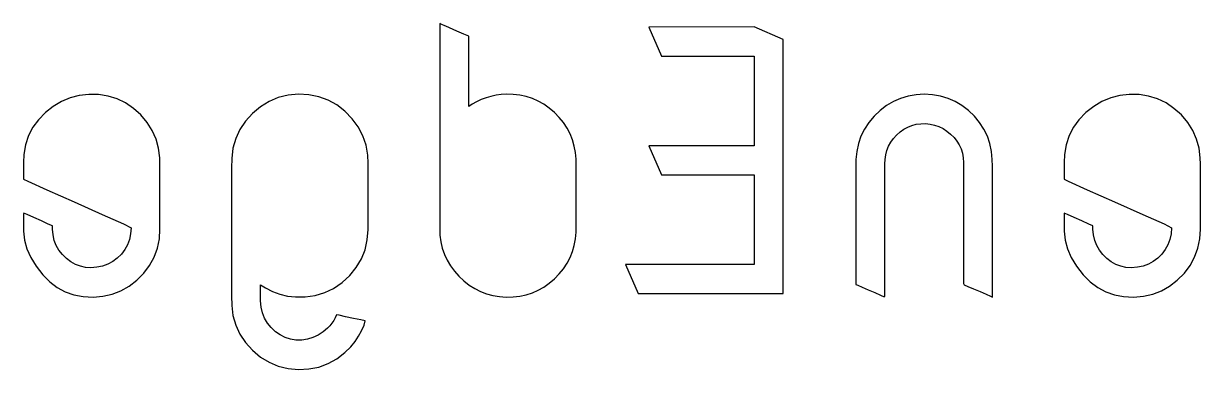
# Model space of a CAD drawing. Header units: metres. Extents: x 234 to 500, y 1534 to 1859.
# Drawn here: x 322.35 to 362.85, y 1677.17 to 1689.07 of the extents above; entities that cross this region are included whole.
import ezdxf

# ---------------------------------------------------------------- set-up
doc = ezdxf.new("R2010")
doc.units = ezdxf.units.M

msp = doc.modelspace()

# ---------------------------------------------------------------- linework, layer by layer
at = {"layer": 'GROUP0'}
for p, q in [((336.669, 1689.065, 0), (336.669, 1688.768, 0)), ((336.711, 1689.047, 0), (336.669, 1689.065, 0)), ((336.822, 1688.998, 0), (336.711, 1689.047, 0)), ((336.978, 1688.93, 0), (336.822, 1688.998, 0)), ((337.159, 1688.851, 0), (336.978, 1688.93, 0)), ((347.491, 1688.947, 0), (343.868, 1688.941, 0)), ((343.868, 1688.941, 0), (344.303, 1687.945, 0)), ((348.487, 1688.511, 0), (347.491, 1688.947, 0)), ((336.669, 1688.768, 0), (336.669, 1687.983, 0)), ((337.34, 1688.772, 0), (337.159, 1688.851, 0)), ((337.5, 1688.702, 0), (337.34, 1688.772, 0)), ((337.616, 1688.651, 0), (337.5, 1688.702, 0)), ((337.665, 1688.63, 0), (337.616, 1688.651, 0)), ((337.666, 1688.545, 0), (337.665, 1688.63, 0)), ((337.666, 1688.288, 0), (337.666, 1688.545, 0)), ((348.487, 1679.78, 0), (348.487, 1688.511, 0)), ((337.666, 1687.915, 0), (337.666, 1688.288, 0)), ((336.669, 1687.983, 0), (336.669, 1686.87, 0)), ((337.666, 1687.479, 0), (337.666, 1687.915, 0)), ((344.303, 1687.945, 0), (347.491, 1687.945, 0)), ((347.491, 1687.945, 0), (347.491, 1684.856, 0)), ((337.666, 1687.036, 0), (337.666, 1687.479, 0)), ((336.669, 1686.87, 0), (336.669, 1685.59, 0)), ((337.666, 1686.64, 0), (337.666, 1687.036, 0)), ((323.952, 1686.51, 0), (323.654, 1686.384, 0)), ((324.264, 1686.591, 0), (323.952, 1686.51, 0)), ((324.589, 1686.629, 0), (324.264, 1686.591, 0)), ((324.929, 1686.621, 0), (324.589, 1686.629, 0)), ((325.257, 1686.569, 0), (324.929, 1686.621, 0)), ((325.567, 1686.473, 0), (325.257, 1686.569, 0)), ((325.858, 1686.333, 0), (325.567, 1686.473, 0)), ((331.112, 1686.516, 0), (330.797, 1686.384, 0)), ((331.448, 1686.598, 0), (331.112, 1686.516, 0)), ((331.804, 1686.63, 0), (331.448, 1686.598, 0)), ((332.165, 1686.613, 0), (331.804, 1686.63, 0)), ((332.507, 1686.547, 0), (332.165, 1686.613, 0)), ((332.827, 1686.431, 0), (332.507, 1686.547, 0)), ((337.666, 1686.346, 0), (337.666, 1686.64, 0)), ((338.099, 1686.45, 0), (337.94, 1686.375, 0)), ((338.262, 1686.512, 0), (338.099, 1686.45, 0)), ((338.432, 1686.561, 0), (338.262, 1686.512, 0)), ((338.606, 1686.597, 0), (338.432, 1686.561, 0)), ((338.786, 1686.62, 0), (338.606, 1686.597, 0)), ((338.971, 1686.63, 0), (338.786, 1686.62, 0)), ((339.195, 1686.625, 0), (338.971, 1686.63, 0)), ((339.424, 1686.6, 0), (339.195, 1686.625, 0)), ((339.645, 1686.553, 0), (339.424, 1686.6, 0)), ((339.857, 1686.486, 0), (339.645, 1686.553, 0)), ((340.06, 1686.397, 0), (339.857, 1686.486, 0)), ((352.527, 1686.492, 0), (352.28, 1686.384, 0)), ((352.787, 1686.569, 0), (352.527, 1686.492, 0)), ((353.06, 1686.616, 0), (352.787, 1686.569, 0)), ((353.345, 1686.631, 0), (353.06, 1686.616, 0)), ((353.63, 1686.616, 0), (353.345, 1686.631, 0)), ((353.902, 1686.569, 0), (353.63, 1686.616, 0)), ((354.162, 1686.492, 0), (353.902, 1686.569, 0)), ((354.408, 1686.384, 0), (354.162, 1686.492, 0)), ((359.758, 1686.51, 0), (359.459, 1686.384, 0)), ((360.069, 1686.592, 0), (359.758, 1686.51, 0)), ((360.394, 1686.629, 0), (360.069, 1686.592, 0)), ((360.735, 1686.621, 0), (360.394, 1686.629, 0)), ((361.063, 1686.569, 0), (360.735, 1686.621, 0)), ((361.373, 1686.473, 0), (361.063, 1686.569, 0)), ((361.664, 1686.333, 0), (361.373, 1686.473, 0)), ((323.369, 1686.214, 0), (323.097, 1686, 0)), ((323.654, 1686.384, 0), (323.369, 1686.214, 0)), ((326.13, 1686.148, 0), (325.858, 1686.333, 0)), ((326.384, 1685.919, 0), (326.13, 1686.148, 0)), ((330.502, 1686.204, 0), (330.226, 1685.973, 0)), ((330.797, 1686.384, 0), (330.502, 1686.204, 0)), ((333.127, 1686.266, 0), (332.827, 1686.431, 0)), ((333.407, 1686.051, 0), (333.127, 1686.266, 0)), ((333.661, 1685.792, 0), (333.407, 1686.051, 0)), ((337.666, 1686.21, 0), (337.666, 1686.346, 0)), ((337.787, 1686.288, 0), (337.666, 1686.21, 0)), ((337.94, 1686.375, 0), (337.787, 1686.288, 0)), ((340.254, 1686.288, 0), (340.06, 1686.397, 0)), ((340.44, 1686.157, 0), (340.254, 1686.288, 0)), ((340.617, 1686.006, 0), (340.44, 1686.157, 0)), ((351.823, 1686.076, 0), (351.615, 1685.877, 0)), ((352.045, 1686.246, 0), (351.823, 1686.076, 0)), ((352.28, 1686.384, 0), (352.045, 1686.246, 0)), ((354.641, 1686.246, 0), (354.408, 1686.384, 0)), ((354.862, 1686.076, 0), (354.641, 1686.246, 0)), ((355.069, 1685.877, 0), (354.862, 1686.076, 0)), ((359.174, 1686.214, 0), (358.903, 1686, 0)), ((359.459, 1686.384, 0), (359.174, 1686.214, 0)), ((361.936, 1686.148, 0), (361.664, 1686.333, 0)), ((362.19, 1685.919, 0), (361.936, 1686.148, 0)), ((322.858, 1685.758, 0), (322.667, 1685.495, 0)), ((323.097, 1686, 0), (322.858, 1685.758, 0)), ((326.603, 1685.66, 0), (326.384, 1685.919, 0)), ((326.778, 1685.383, 0), (326.603, 1685.66, 0)), ((329.984, 1685.705, 0), (329.791, 1685.415, 0)), ((330.226, 1685.973, 0), (329.984, 1685.705, 0)), ((333.867, 1685.509, 0), (333.661, 1685.792, 0)), ((340.783, 1685.836, 0), (340.617, 1686.006, 0)), ((340.928, 1685.657, 0), (340.783, 1685.836, 0)), ((341.053, 1685.469, 0), (340.928, 1685.657, 0)), ((351.433, 1685.66, 0), (351.283, 1685.431, 0)), ((351.615, 1685.877, 0), (351.433, 1685.66, 0)), ((355.248, 1685.66, 0), (355.069, 1685.877, 0)), ((355.397, 1685.431, 0), (355.248, 1685.66, 0)), ((358.664, 1685.758, 0), (358.473, 1685.495, 0)), ((358.903, 1686, 0), (358.664, 1685.758, 0)), ((362.409, 1685.66, 0), (362.19, 1685.919, 0)), ((362.584, 1685.383, 0), (362.409, 1685.66, 0)), ((322.667, 1685.495, 0), (322.52, 1685.208, 0)), ((326.909, 1685.088, 0), (326.778, 1685.383, 0)), ((329.791, 1685.415, 0), (329.647, 1685.105, 0)), ((334.025, 1685.205, 0), (333.867, 1685.509, 0)), ((336.669, 1685.59, 0), (336.669, 1684.303, 0)), ((341.156, 1685.272, 0), (341.053, 1685.469, 0)), ((341.239, 1685.066, 0), (341.156, 1685.272, 0)), ((351.283, 1685.431, 0), (351.164, 1685.189, 0)), ((352.386, 1685.229, 0), (352.509, 1685.338, 0)), ((352.509, 1685.338, 0), (352.638, 1685.429, 0)), ((352.638, 1685.429, 0), (352.774, 1685.503, 0)), ((352.774, 1685.503, 0), (352.916, 1685.559, 0)), ((352.916, 1685.559, 0), (353.064, 1685.598, 0)), ((353.064, 1685.598, 0), (353.22, 1685.618, 0)), ((353.22, 1685.618, 0), (353.382, 1685.621, 0)), ((353.382, 1685.621, 0), (353.544, 1685.606, 0)), ((353.544, 1685.606, 0), (353.7, 1685.573, 0)), ((353.7, 1685.573, 0), (353.848, 1685.522, 0)), ((353.848, 1685.522, 0), (353.989, 1685.453, 0)), ((353.989, 1685.453, 0), (354.123, 1685.367, 0)), ((354.123, 1685.367, 0), (354.251, 1685.262, 0)), ((354.251, 1685.262, 0), (354.367, 1685.145, 0)), ((355.515, 1685.189, 0), (355.397, 1685.431, 0)), ((358.473, 1685.495, 0), (358.326, 1685.208, 0)), ((362.715, 1685.088, 0), (362.584, 1685.383, 0)), ((322.418, 1684.898, 0), (322.361, 1684.565, 0)), ((322.52, 1685.208, 0), (322.418, 1684.898, 0)), ((326.996, 1684.775, 0), (326.909, 1685.088, 0)), ((329.647, 1685.105, 0), (329.554, 1684.775, 0)), ((334.133, 1684.881, 0), (334.025, 1685.205, 0)), ((334.191, 1684.537, 0), (334.133, 1684.881, 0)), ((341.301, 1684.852, 0), (341.239, 1685.066, 0)), ((341.342, 1684.629, 0), (341.301, 1684.852, 0)), ((343.868, 1684.856, 0), (344.303, 1683.86, 0)), ((347.491, 1684.856, 0), (343.868, 1684.856, 0)), ((351.076, 1684.934, 0), (351.019, 1684.666, 0)), ((351.164, 1685.189, 0), (351.076, 1684.934, 0)), ((352.057, 1684.701, 0), (352.114, 1684.847, 0)), ((352.114, 1684.847, 0), (352.188, 1684.983, 0)), ((352.188, 1684.983, 0), (352.279, 1685.11, 0)), ((352.279, 1685.11, 0), (352.386, 1685.229, 0)), ((354.367, 1685.145, 0), (354.466, 1685.02, 0)), ((354.466, 1685.02, 0), (354.546, 1684.889, 0)), ((354.546, 1684.889, 0), (354.609, 1684.75, 0)), ((355.602, 1684.934, 0), (355.515, 1685.189, 0)), ((355.659, 1684.666, 0), (355.602, 1684.934, 0)), ((358.224, 1684.898, 0), (358.167, 1684.565, 0)), ((358.326, 1685.208, 0), (358.224, 1684.898, 0)), ((362.801, 1684.775, 0), (362.715, 1685.088, 0)), ((322.361, 1684.565, 0), (322.347, 1684.287, 0)), ((327.038, 1684.443, 0), (326.996, 1684.775, 0)), ((327.042, 1684.225, 0), (327.038, 1684.443, 0)), ((329.511, 1684.424, 0), (329.507, 1684.099, 0)), ((329.554, 1684.775, 0), (329.511, 1684.424, 0)), ((334.203, 1684.266, 0), (334.191, 1684.537, 0)), ((341.362, 1684.398, 0), (341.342, 1684.629, 0)), ((351.019, 1684.666, 0), (350.993, 1684.386, 0)), ((351.994, 1684.384, 0), (352.017, 1684.547, 0)), ((352.017, 1684.547, 0), (352.057, 1684.701, 0)), ((354.609, 1684.75, 0), (354.654, 1684.603, 0)), ((354.654, 1684.603, 0), (354.681, 1684.45, 0)), ((354.681, 1684.45, 0), (354.69, 1684.29, 0)), ((355.684, 1684.386, 0), (355.659, 1684.666, 0)), ((358.167, 1684.565, 0), (358.153, 1684.287, 0)), ((362.843, 1684.443, 0), (362.801, 1684.775, 0)), ((362.848, 1684.225, 0), (362.843, 1684.443, 0)), ((322.347, 1684.287, 0), (322.347, 1684.217, 0)), ((322.347, 1684.217, 0), (322.347, 1684.083, 0)), ((322.347, 1684.083, 0), (322.347, 1683.926, 0)), ((327.042, 1683.851, 0), (327.042, 1684.225, 0)), ((329.507, 1684.099, 0), (329.507, 1683.195, 0)), ((334.203, 1683.931, 0), (334.203, 1684.266, 0)), ((336.669, 1684.303, 0), (336.669, 1683.169, 0)), ((341.364, 1684.26, 0), (341.362, 1684.398, 0)), ((341.364, 1684.071, 0), (341.364, 1684.26, 0)), ((341.364, 1683.752, 0), (341.364, 1684.071, 0)), ((350.993, 1684.386, 0), (350.991, 1684.172, 0)), ((350.991, 1684.172, 0), (350.991, 1683.634, 0)), ((351.988, 1684.237, 0), (351.994, 1684.384, 0)), ((351.988, 1683.791, 0), (351.988, 1684.237, 0)), ((354.69, 1684.29, 0), (354.69, 1684.24, 0)), ((354.69, 1684.24, 0), (354.69, 1683.836, 0)), ((355.686, 1684.16, 0), (355.684, 1684.386, 0)), ((355.686, 1683.566, 0), (355.686, 1684.16, 0)), ((358.153, 1684.287, 0), (358.153, 1684.217, 0)), ((358.153, 1684.217, 0), (358.153, 1684.083, 0)), ((358.153, 1684.083, 0), (358.153, 1683.926, 0)), ((362.848, 1683.851, 0), (362.848, 1684.225, 0)), ((322.347, 1683.926, 0), (322.347, 1683.788, 0)), ((322.347, 1683.788, 0), (322.347, 1683.709, 0)), ((322.347, 1683.709, 0), (322.494, 1683.638, 0)), ((322.494, 1683.638, 0), (323.146, 1683.348, 0)), ((327.042, 1683.28, 0), (327.042, 1683.851, 0)), ((334.203, 1683.349, 0), (334.203, 1683.931, 0)), ((341.364, 1683.355, 0), (341.364, 1683.752, 0)), ((344.303, 1683.86, 0), (347.491, 1683.86, 0)), ((347.491, 1683.86, 0), (347.491, 1680.777, 0)), ((350.991, 1683.634, 0), (350.991, 1682.812, 0)), ((351.988, 1682.971, 0), (351.988, 1683.791, 0)), ((354.69, 1683.836, 0), (354.69, 1683.094, 0)), ((358.153, 1683.926, 0), (358.153, 1683.788, 0)), ((358.153, 1683.788, 0), (358.153, 1683.709, 0)), ((358.153, 1683.709, 0), (358.3, 1683.638, 0)), ((358.3, 1683.638, 0), (358.952, 1683.348, 0)), ((362.848, 1683.28, 0), (362.848, 1683.851, 0)), ((323.146, 1683.348, 0), (324.085, 1682.931, 0)), ((327.042, 1682.674, 0), (327.042, 1683.28, 0)), ((334.203, 1682.706, 0), (334.203, 1683.349, 0)), ((341.364, 1682.932, 0), (341.364, 1683.355, 0)), ((355.686, 1682.659, 0), (355.686, 1683.566, 0)), ((358.952, 1683.348, 0), (359.891, 1682.931, 0)), ((362.848, 1682.674, 0), (362.848, 1683.28, 0)), ((324.085, 1682.931, 0), (325.053, 1682.5, 0)), ((329.507, 1683.195, 0), (329.507, 1681.898, 0)), ((336.669, 1683.169, 0), (336.669, 1682.348, 0)), ((341.364, 1682.535, 0), (341.364, 1682.932, 0)), ((350.991, 1682.812, 0), (350.991, 1681.877, 0)), ((351.988, 1681.963, 0), (351.988, 1682.971, 0)), ((354.69, 1683.094, 0), (354.69, 1682.182, 0)), ((359.891, 1682.931, 0), (360.86, 1682.5, 0)), ((322.352, 1682.544, 0), (322.347, 1682.516, 0)), ((322.347, 1682.516, 0), (322.347, 1682.413, 0)), ((322.347, 1682.413, 0), (322.347, 1682.271, 0)), ((322.47, 1682.491, 0), (322.352, 1682.544, 0)), ((322.698, 1682.39, 0), (322.47, 1682.491, 0)), ((325.053, 1682.5, 0), (325.791, 1682.172, 0)), ((327.042, 1682.193, 0), (327.042, 1682.674, 0)), ((334.203, 1682.193, 0), (334.203, 1682.706, 0)), ((341.364, 1682.216, 0), (341.364, 1682.535, 0)), ((355.686, 1681.627, 0), (355.686, 1682.659, 0)), ((358.158, 1682.544, 0), (358.153, 1682.516, 0)), ((358.153, 1682.516, 0), (358.153, 1682.413, 0)), ((358.153, 1682.413, 0), (358.153, 1682.271, 0)), ((358.276, 1682.491, 0), (358.158, 1682.544, 0)), ((358.504, 1682.39, 0), (358.276, 1682.491, 0)), ((360.86, 1682.5, 0), (361.598, 1682.172, 0)), ((362.848, 1682.193, 0), (362.848, 1682.674, 0)), ((322.347, 1682.271, 0), (322.347, 1682.129, 0)), ((322.347, 1682.129, 0), (322.347, 1682.026, 0)), ((322.347, 1682.026, 0), (322.348, 1681.927, 0)), ((322.964, 1682.273, 0), (322.698, 1682.39, 0)), ((323.198, 1682.169, 0), (322.964, 1682.273, 0)), ((323.343, 1682.101, 0), (323.198, 1682.169, 0)), ((323.343, 1682.063, 0), (323.343, 1682.101, 0)), ((323.343, 1682.023, 0), (323.343, 1682.063, 0)), ((323.344, 1681.993, 0), (323.343, 1682.023, 0)), ((323.363, 1681.793, 0), (323.344, 1681.993, 0)), ((325.791, 1682.172, 0), (326.045, 1682.036, 0)), ((326.045, 1682.036, 0), (326.029, 1681.831, 0)), ((327.02, 1681.656, 0), (327.042, 1681.997, 0)), ((327.042, 1681.997, 0), (327.042, 1682.193, 0)), ((334.203, 1681.977, 0), (334.203, 1682.193, 0)), ((336.669, 1682.348, 0), (336.669, 1681.999, 0)), ((336.669, 1681.999, 0), (336.678, 1681.782, 0)), ((341.362, 1681.888, 0), (341.364, 1682.027, 0)), ((341.364, 1682.027, 0), (341.364, 1682.216, 0)), ((354.69, 1682.182, 0), (354.69, 1681.27, 0)), ((358.153, 1682.271, 0), (358.153, 1682.129, 0)), ((358.153, 1682.129, 0), (358.153, 1682.026, 0)), ((358.153, 1682.026, 0), (358.154, 1681.927, 0)), ((358.769, 1682.273, 0), (358.504, 1682.39, 0)), ((359.004, 1682.169, 0), (358.769, 1682.273, 0)), ((359.149, 1682.101, 0), (359.004, 1682.169, 0)), ((359.149, 1682.063, 0), (359.149, 1682.101, 0)), ((359.149, 1682.023, 0), (359.149, 1682.063, 0)), ((359.149, 1681.993, 0), (359.149, 1682.023, 0)), ((359.169, 1681.793, 0), (359.149, 1681.993, 0)), ((361.598, 1682.172, 0), (361.851, 1682.036, 0)), ((361.851, 1682.036, 0), (361.836, 1681.831, 0)), ((362.825, 1681.656, 0), (362.848, 1681.997, 0)), ((362.848, 1681.997, 0), (362.848, 1682.193, 0)), ((322.348, 1681.927, 0), (322.383, 1681.617, 0)), ((322.383, 1681.617, 0), (322.466, 1681.312, 0)), ((323.406, 1681.605, 0), (323.363, 1681.793, 0)), ((323.474, 1681.43, 0), (323.406, 1681.605, 0)), ((325.988, 1681.638, 0), (325.922, 1681.457, 0)), ((326.029, 1681.831, 0), (325.988, 1681.638, 0)), ((326.953, 1681.334, 0), (327.02, 1681.656, 0)), ((329.507, 1681.898, 0), (329.507, 1680.6, 0)), ((334.099, 1681.283, 0), (334.176, 1681.62, 0)), ((334.176, 1681.62, 0), (334.203, 1681.977, 0)), ((336.678, 1681.782, 0), (336.708, 1681.554, 0)), ((341.301, 1681.434, 0), (341.342, 1681.657, 0)), ((341.342, 1681.657, 0), (341.362, 1681.888, 0)), ((350.991, 1681.877, 0), (350.991, 1680.999, 0)), ((351.988, 1680.956, 0), (351.988, 1681.963, 0)), ((355.686, 1680.657, 0), (355.686, 1681.627, 0)), ((358.154, 1681.927, 0), (358.189, 1681.617, 0)), ((358.189, 1681.617, 0), (358.272, 1681.312, 0)), ((359.212, 1681.605, 0), (359.169, 1681.793, 0)), ((359.28, 1681.43, 0), (359.212, 1681.605, 0)), ((361.795, 1681.638, 0), (361.728, 1681.457, 0)), ((361.836, 1681.831, 0), (361.795, 1681.638, 0)), ((362.759, 1681.334, 0), (362.825, 1681.656, 0)), ((322.466, 1681.312, 0), (322.598, 1681.011, 0)), ((323.566, 1681.268, 0), (323.474, 1681.43, 0)), ((323.682, 1681.119, 0), (323.566, 1681.268, 0)), ((325.83, 1681.289, 0), (325.713, 1681.133, 0)), ((325.922, 1681.457, 0), (325.83, 1681.289, 0)), ((326.842, 1681.031, 0), (326.953, 1681.334, 0)), ((333.973, 1680.966, 0), (334.099, 1681.283, 0)), ((336.708, 1681.554, 0), (336.758, 1681.335, 0)), ((336.758, 1681.335, 0), (336.83, 1681.125, 0)), ((341.156, 1681.014, 0), (341.239, 1681.219, 0)), ((341.239, 1681.219, 0), (341.301, 1681.434, 0)), ((354.69, 1681.27, 0), (354.69, 1680.527, 0)), ((358.272, 1681.312, 0), (358.404, 1681.011, 0)), ((359.372, 1681.268, 0), (359.28, 1681.43, 0)), ((359.488, 1681.119, 0), (359.372, 1681.268, 0)), ((361.636, 1681.289, 0), (361.519, 1681.133, 0)), ((361.728, 1681.457, 0), (361.636, 1681.289, 0)), ((362.648, 1681.031, 0), (362.759, 1681.334, 0)), ((322.598, 1681.011, 0), (322.778, 1680.715, 0)), ((323.822, 1680.983, 0), (323.682, 1681.119, 0)), ((323.974, 1680.868, 0), (323.822, 1680.983, 0)), ((324.134, 1680.78, 0), (323.974, 1680.868, 0)), ((324.303, 1680.716, 0), (324.134, 1680.78, 0)), ((325.249, 1680.783, 0), (325.067, 1680.718, 0)), ((325.417, 1680.874, 0), (325.249, 1680.783, 0)), ((325.573, 1680.991, 0), (325.417, 1680.874, 0)), ((325.713, 1681.133, 0), (325.573, 1680.991, 0)), ((326.687, 1680.747, 0), (326.842, 1681.031, 0)), ((333.797, 1680.671, 0), (333.973, 1680.966, 0)), ((336.83, 1681.125, 0), (336.923, 1680.924, 0)), ((336.923, 1680.924, 0), (337.038, 1680.731, 0)), ((340.928, 1680.63, 0), (341.053, 1680.817, 0)), ((341.053, 1680.817, 0), (341.156, 1681.014, 0)), ((350.991, 1680.999, 0), (350.991, 1680.348, 0)), ((351.988, 1680.136, 0), (351.988, 1680.956, 0)), ((358.404, 1681.011, 0), (358.584, 1680.715, 0)), ((359.628, 1680.983, 0), (359.488, 1681.119, 0)), ((359.78, 1680.868, 0), (359.628, 1680.983, 0)), ((359.94, 1680.78, 0), (359.78, 1680.868, 0)), ((360.108, 1680.716, 0), (359.94, 1680.78, 0)), ((361.054, 1680.783, 0), (360.872, 1680.718, 0)), ((361.223, 1680.874, 0), (361.054, 1680.783, 0)), ((361.378, 1680.991, 0), (361.223, 1680.874, 0)), ((361.519, 1681.133, 0), (361.378, 1680.991, 0)), ((362.493, 1680.747, 0), (362.648, 1681.031, 0)), ((322.778, 1680.715, 0), (323.007, 1680.424, 0)), ((323.007, 1680.424, 0), (323.251, 1680.177, 0)), ((324.479, 1680.678, 0), (324.303, 1680.716, 0)), ((324.663, 1680.666, 0), (324.479, 1680.678, 0)), ((324.872, 1680.679, 0), (324.663, 1680.666, 0)), ((325.067, 1680.718, 0), (324.872, 1680.679, 0)), ((326.245, 1680.236, 0), (326.487, 1680.481, 0)), ((326.487, 1680.481, 0), (326.687, 1680.747, 0)), ((329.507, 1680.6, 0), (329.507, 1679.696, 0)), ((333.306, 1680.151, 0), (333.572, 1680.396, 0)), ((333.572, 1680.396, 0), (333.797, 1680.671, 0)), ((337.038, 1680.731, 0), (337.173, 1680.547, 0)), ((337.173, 1680.547, 0), (337.329, 1680.372, 0)), ((340.617, 1680.281, 0), (340.783, 1680.45, 0)), ((340.783, 1680.45, 0), (340.928, 1680.63, 0)), ((347.491, 1680.777, 0), (343.058, 1680.777, 0)), ((343.058, 1680.777, 0), (343.494, 1679.78, 0)), ((354.69, 1680.527, 0), (354.69, 1680.123, 0)), ((355.686, 1679.938, 0), (355.686, 1680.657, 0)), ((358.584, 1680.715, 0), (358.812, 1680.424, 0)), ((358.812, 1680.424, 0), (359.057, 1680.177, 0)), ((360.284, 1680.678, 0), (360.108, 1680.716, 0)), ((360.468, 1680.666, 0), (360.284, 1680.678, 0)), ((360.677, 1680.679, 0), (360.468, 1680.666, 0)), ((360.872, 1680.718, 0), (360.677, 1680.679, 0)), ((362.051, 1680.236, 0), (362.293, 1680.481, 0)), ((362.293, 1680.481, 0), (362.493, 1680.747, 0)), ((323.251, 1680.177, 0), (323.505, 1679.986, 0)), ((323.505, 1679.986, 0), (323.781, 1679.838, 0)), ((325.698, 1679.871, 0), (325.981, 1680.031, 0)), ((325.981, 1680.031, 0), (326.245, 1680.236, 0)), ((330.504, 1679.998, 0), (330.504, 1680.074, 0)), ((330.504, 1680.074, 0), (330.673, 1679.968, 0)), ((330.504, 1679.86, 0), (330.504, 1679.998, 0)), ((330.673, 1679.968, 0), (330.914, 1679.845, 0)), ((333.019, 1679.955, 0), (333.306, 1680.151, 0)), ((337.329, 1680.372, 0), (337.503, 1680.21, 0)), ((337.503, 1680.21, 0), (337.685, 1680.068, 0)), ((337.685, 1680.068, 0), (337.876, 1679.947, 0)), ((340.06, 1679.89, 0), (340.254, 1680, 0)), ((340.254, 1680, 0), (340.44, 1680.13, 0)), ((340.44, 1680.13, 0), (340.617, 1680.281, 0)), ((350.991, 1680.348, 0), (350.991, 1680.093, 0)), ((350.991, 1680.093, 0), (351.052, 1680.066, 0)), ((351.052, 1680.066, 0), (351.206, 1679.998, 0)), ((351.206, 1679.998, 0), (351.415, 1679.907, 0)), ((351.988, 1679.69, 0), (351.988, 1680.136, 0)), ((354.69, 1680.123, 0), (354.718, 1680.08, 0)), ((354.718, 1680.08, 0), (354.846, 1680.024, 0)), ((354.846, 1680.024, 0), (355.041, 1679.939, 0)), ((359.057, 1680.177, 0), (359.311, 1679.986, 0)), ((359.311, 1679.986, 0), (359.587, 1679.838, 0)), ((361.504, 1679.871, 0), (361.787, 1680.031, 0)), ((361.787, 1680.031, 0), (362.051, 1680.236, 0)), ((323.781, 1679.838, 0), (324.079, 1679.734, 0)), ((324.079, 1679.734, 0), (324.398, 1679.673, 0)), ((324.398, 1679.673, 0), (324.739, 1679.656, 0)), ((324.739, 1679.656, 0), (325.078, 1679.684, 0)), ((325.078, 1679.684, 0), (325.397, 1679.755, 0)), ((325.397, 1679.755, 0), (325.698, 1679.871, 0)), ((329.507, 1679.696, 0), (329.511, 1679.371, 0)), ((330.504, 1679.704, 0), (330.504, 1679.86, 0)), ((330.504, 1679.578, 0), (330.504, 1679.704, 0)), ((330.504, 1679.526, 0), (330.504, 1679.578, 0)), ((330.914, 1679.845, 0), (331.167, 1679.753, 0)), ((331.167, 1679.753, 0), (331.432, 1679.692, 0)), ((331.432, 1679.692, 0), (331.71, 1679.66, 0)), ((331.71, 1679.66, 0), (332.035, 1679.662, 0)), ((332.035, 1679.662, 0), (332.383, 1679.71, 0)), ((332.383, 1679.71, 0), (332.712, 1679.808, 0)), ((332.712, 1679.808, 0), (333.019, 1679.955, 0)), ((337.876, 1679.947, 0), (338.075, 1679.847, 0)), ((338.075, 1679.847, 0), (338.283, 1679.768, 0)), ((338.283, 1679.768, 0), (338.499, 1679.71, 0)), ((338.499, 1679.71, 0), (338.724, 1679.673, 0)), ((338.724, 1679.673, 0), (338.957, 1679.657, 0)), ((338.957, 1679.657, 0), (339.195, 1679.662, 0)), ((339.195, 1679.662, 0), (339.424, 1679.688, 0)), ((339.424, 1679.688, 0), (339.645, 1679.734, 0)), ((339.645, 1679.734, 0), (339.857, 1679.802, 0)), ((339.857, 1679.802, 0), (340.06, 1679.89, 0)), ((343.494, 1679.78, 0), (348.487, 1679.78, 0)), ((351.415, 1679.907, 0), (351.637, 1679.81, 0)), ((351.637, 1679.81, 0), (351.832, 1679.724, 0)), ((351.832, 1679.724, 0), (351.96, 1679.668, 0)), ((351.96, 1679.668, 0), (351.988, 1679.69, 0)), ((355.041, 1679.939, 0), (355.262, 1679.842, 0)), ((355.262, 1679.842, 0), (355.471, 1679.75, 0)), ((355.471, 1679.75, 0), (355.626, 1679.683, 0)), ((355.626, 1679.683, 0), (355.686, 1679.656, 0)), ((355.686, 1679.656, 0), (355.686, 1679.938, 0)), ((359.587, 1679.838, 0), (359.884, 1679.734, 0)), ((359.884, 1679.734, 0), (360.204, 1679.673, 0)), ((360.204, 1679.673, 0), (360.544, 1679.657, 0)), ((360.544, 1679.657, 0), (360.883, 1679.684, 0)), ((360.883, 1679.684, 0), (361.203, 1679.755, 0)), ((361.203, 1679.755, 0), (361.504, 1679.871, 0)), ((329.511, 1679.371, 0), (329.554, 1679.021, 0)), ((330.522, 1679.313, 0), (330.504, 1679.526, 0)), ((330.568, 1679.115, 0), (330.522, 1679.313, 0)), ((329.554, 1679.021, 0), (329.647, 1678.69, 0)), ((330.64, 1678.931, 0), (330.568, 1679.115, 0)), ((330.739, 1678.761, 0), (330.64, 1678.931, 0)), ((330.865, 1678.606, 0), (330.739, 1678.761, 0)), ((332.96, 1678.755, 0), (332.888, 1678.668, 0)), ((333.022, 1678.846, 0), (332.96, 1678.755, 0)), ((333.074, 1678.941, 0), (333.022, 1678.846, 0)), ((333.117, 1679.04, 0), (333.074, 1678.941, 0)), ((333.204, 1679.027, 0), (333.117, 1679.04, 0)), ((333.425, 1678.98, 0), (333.204, 1679.027, 0)), ((333.703, 1678.921, 0), (333.425, 1678.98, 0)), ((333.955, 1678.868, 0), (333.703, 1678.921, 0)), ((334.099, 1678.837, 0), (333.955, 1678.868, 0)), ((334.064, 1678.694, 0), (334.099, 1678.837, 0)), ((329.647, 1678.69, 0), (329.791, 1678.381, 0)), ((329.791, 1678.381, 0), (329.984, 1678.091, 0)), ((331.017, 1678.465, 0), (330.865, 1678.606, 0)), ((331.179, 1678.351, 0), (331.017, 1678.465, 0)), ((331.351, 1678.265, 0), (331.179, 1678.351, 0)), ((332.658, 1678.458, 0), (332.485, 1678.346, 0)), ((332.807, 1678.584, 0), (332.658, 1678.458, 0)), ((332.888, 1678.668, 0), (332.807, 1678.584, 0)), ((333.878, 1678.305, 0), (333.981, 1678.495, 0)), ((333.981, 1678.495, 0), (334.064, 1678.694, 0)), ((329.984, 1678.091, 0), (330.226, 1677.823, 0)), ((331.531, 1678.207, 0), (331.351, 1678.265, 0)), ((331.721, 1678.178, 0), (331.531, 1678.207, 0)), ((331.92, 1678.177, 0), (331.721, 1678.178, 0)), ((332.116, 1678.205, 0), (331.92, 1678.177, 0)), ((332.304, 1678.261, 0), (332.116, 1678.205, 0)), ((332.485, 1678.346, 0), (332.304, 1678.261, 0)), ((333.407, 1677.745, 0), (333.611, 1677.948, 0)), ((333.611, 1677.948, 0), (333.754, 1678.122, 0)), ((333.754, 1678.122, 0), (333.878, 1678.305, 0)), ((330.226, 1677.823, 0), (330.502, 1677.593, 0)), ((330.502, 1677.593, 0), (330.797, 1677.412, 0)), ((333.127, 1677.53, 0), (333.407, 1677.745, 0)), ((330.797, 1677.412, 0), (331.112, 1677.28, 0)), ((331.112, 1677.28, 0), (331.448, 1677.198, 0)), ((331.448, 1677.198, 0), (331.804, 1677.165, 0)), ((331.804, 1677.165, 0), (332.165, 1677.182, 0)), ((332.165, 1677.182, 0), (332.507, 1677.249, 0)), ((332.507, 1677.249, 0), (332.827, 1677.365, 0)), ((332.827, 1677.365, 0), (333.127, 1677.53, 0))]:
    msp.add_line(p, q, dxfattribs=at)

doc.saveas('drawing.dxf')
